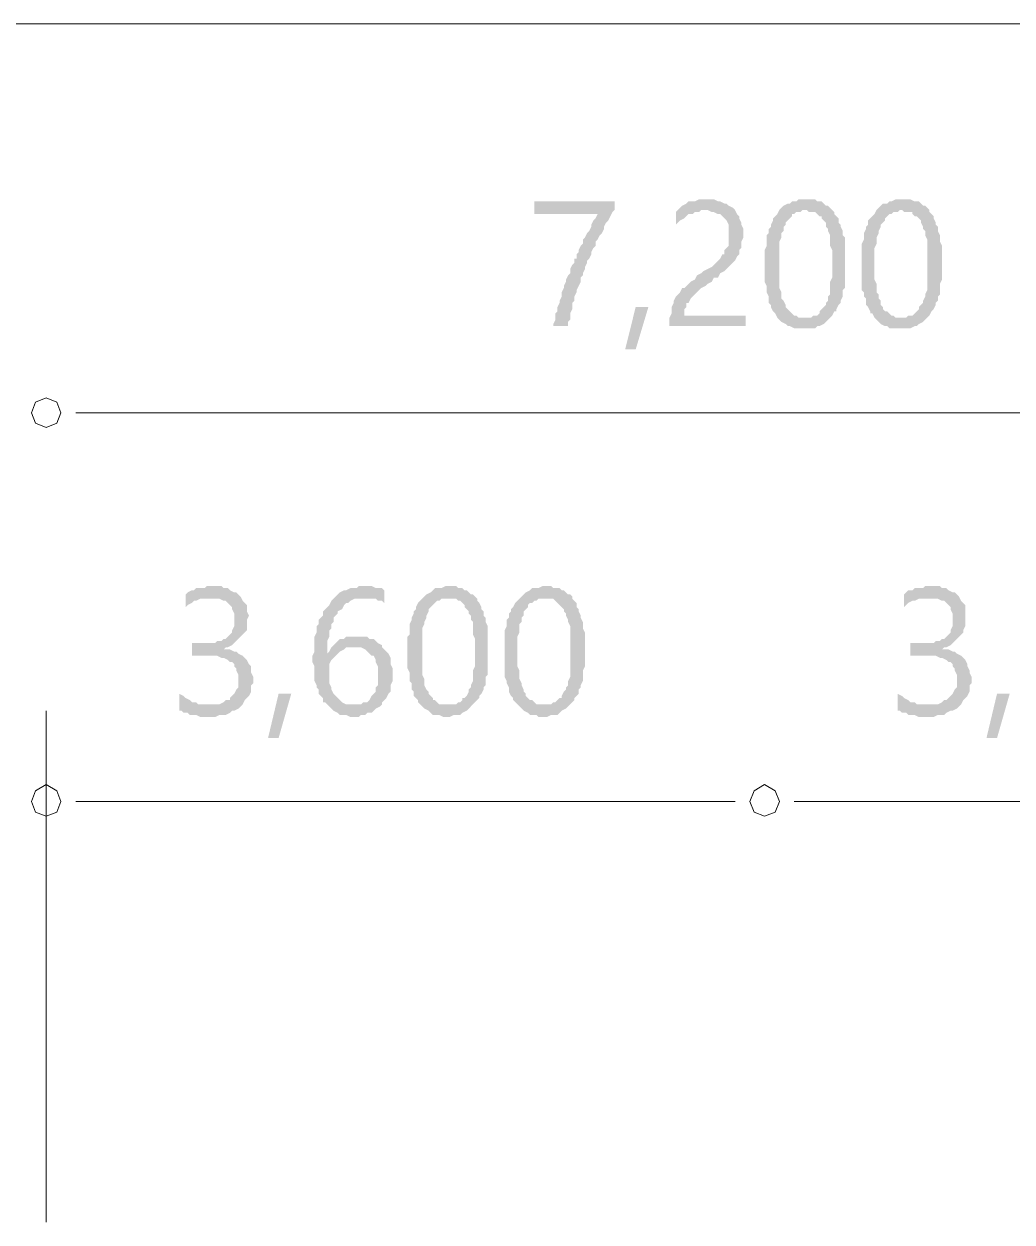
# Model space of a CAD drawing. Header units: millimetres. Extents: x -2246 to 101218, y 0 to 66109.
# Drawn here: x 54354 to 59306, y 54515 to 60521 of the extents above; entities that cross this region are included whole.
import ezdxf

# ---------------------------------------------------------------- set-up
doc = ezdxf.new("R2010")
doc.units = ezdxf.units.MM
doc.layers.add('PDF_솔리드 채우기', color=7, linetype='Continuous')
doc.layers.add('PDF_형상', color=7, linetype='Continuous')

msp = doc.modelspace()

# ---------------------------------------------------------------- hatches: boundary and pattern name
at = {"layer": 'PDF_솔리드 채우기', "transparency": 33554559}
for points in [[(57780.1, 59641.5), (57769.5, 59641.5), (57758.9, 59641.5), (57737.7, 59641.5), (57716.5, 59630.9), (57705.9, 59630.9), (57684.7, 59630.9), (57674.1, 59620.3), (57653, 59609.7), (57642.4, 59599.1), (57631.8, 59588.5), (57769.5, 59588.5), (57780.1, 59588.5), (57801.3, 59577.9), (57811.8, 59577.9), (57833, 59567.3), (57843.6, 59567.3), (57854.2, 59556.7), (57864.8, 59546.1), (57875.4, 59535.5), (57886, 59514.3), (57886, 59503.8), (57886, 59482.6), (57886, 59461.4), (57886, 59450.8), (57886, 59429.6), (57886, 59408.4), (57875.4, 59397.8), (57864.8, 59387.2), (57864.8, 59366.1), (57854.2, 59366.1), (57843.6, 59344.9), (57833, 59334.3), (57822.4, 59323.7), (57811.8, 59313.1), (57801.3, 59302.5), (57780.1, 59291.9), (57758.9, 59281.3), (57748.3, 59270.7), (57727.1, 59260.1), (57716.5, 59238.9), (57695.3, 59228.4), (57684.7, 59217.8), (57674.1, 59207.2), (57663.6, 59196.6), (57653, 59196.6), (57642.4, 59175.4), (57631.8, 59164.8), (57621.2, 59154.2), (57610.6, 59133), (57610.6, 59122.4), (57610.6, 59122.4), (57600, 59101.3), (57600, 59090.7), (57600, 59069.5), (57589.4, 59048.3), (57589.4, 59037.7), (57589.4, 59005.9), (57970.7, 59005.9), (57970.7, 59058.9), (57663.6, 59058.9), (57663.6, 59069.5), (57663.6, 59090.7), (57674.1, 59101.3), (57674.1, 59122.4), (57684.7, 59122.4), (57695.3, 59143.6), (57705.9, 59154.2), (57716.5, 59164.8), (57716.5, 59164.8), (57727.1, 59175.4), (57737.7, 59186), (57748.3, 59196.6), (57769.5, 59207.2), (57780.1, 59217.8), (57801.3, 59228.4), (57811.8, 59249.5), (57833, 59249.5), (57843.6, 59270.7), (57864.8, 59281.3), (57875.4, 59291.9), (57886, 59302.5), (57896.6, 59313.1), (57907.2, 59323.7), (57917.8, 59334.3), (57928.4, 59355.5), (57928.4, 59355.5), (57939, 59366.1), (57939, 59387.2), (57949.5, 59397.8), (57949.5, 59419), (57949.5, 59429.6), (57960.1, 59450.8), (57960.1, 59472), (57960.1, 59472), (57960.1, 59493.2), (57949.5, 59514.3), (57949.5, 59524.9), (57939, 59546.1), (57939, 59556.7), (57928.4, 59567.3), (57917.8, 59588.5), (57907.2, 59599.1), (57907.2, 59599.1), (57886, 59609.7), (57875.4, 59620.3), (57864.8, 59620.3), (57843.6, 59630.9), (57833, 59630.9), (57811.8, 59641.5), (57790.7, 59641.5)], [(58277.9, 59641.5), (58277.9, 59641.5), (58256.7, 59641.5), (58235.5, 59641.5), (58224.9, 59630.9), (58203.8, 59630.9), (58193.2, 59620.3), (58182.6, 59620.3), (58161.4, 59609.7), (58150.8, 59599.1), (58140.2, 59588.5), (58277.9, 59588.5), (58277.9, 59588.5), (58288.5, 59577.9), (58299.1, 59577.9), (58309.7, 59577.9), (58320.3, 59577.9), (58330.9, 59567.3), (58341.5, 59556.7), (58352, 59556.7), (58352, 59546.1), (58362.6, 59535.5), (58373.2, 59524.9), (58373.2, 59503.8), (58383.8, 59493.2), (58383.8, 59482.6), (58394.4, 59461.4), (58394.4, 59440.2), (58394.4, 59429.6), (58394.4, 59408.4), (58405, 59387.2), (58405, 59355.5), (58405, 59334.3), (58405, 59313.1), (58405, 59291.9), (58405, 59270.7), (58405, 59249.5), (58394.4, 59228.4), (58394.4, 59207.2), (58394.4, 59186), (58394.4, 59164.8), (58383.8, 59154.2), (58383.8, 59133), (58373.2, 59122.4), (58373.2, 59111.8), (58362.6, 59101.3), (58352, 59090.7), (58341.5, 59080.1), (58341.5, 59069.5), (58330.9, 59058.9), (58320.3, 59058.9), (58309.7, 59058.9), (58299.1, 59048.3), (58277.9, 59048.3), (58267.3, 59048.3), (58394.4, 59048.3), (58405, 59058.9), (58415.6, 59080.1), (58426.2, 59080.1), (58426.2, 59090.7), (58436.8, 59111.8), (58447.4, 59122.4), (58447.4, 59133), (58458, 59154.2), (58458, 59164.8), (58458, 59186), (58468.6, 59196.6), (58468.6, 59217.8), (58468.6, 59238.9), (58468.6, 59260.1), (58468.6, 59281.3), (58468.6, 59302.5), (58468.6, 59323.7), (58468.6, 59323.7), (58468.6, 59344.9), (58468.6, 59366.1), (58468.6, 59387.2), (58468.6, 59408.4), (58468.6, 59429.6), (58468.6, 59450.8), (58458, 59461.4), (58458, 59482.6), (58447.4, 59503.8), (58447.4, 59514.3), (58436.8, 59524.9), (58436.8, 59546.1), (58426.2, 59556.7), (58415.6, 59567.3), (58415.6, 59577.9), (58405, 59588.5), (58394.4, 59599.1), (58383.8, 59609.7), (58373.2, 59609.7), (58362.6, 59620.3), (58352, 59630.9), (58341.5, 59630.9), (58330.9, 59630.9), (58320.3, 59641.5), (58309.7, 59641.5), (58288.5, 59641.5)], [(58754.5, 59641.5), (58754.5, 59641.5), (58744, 59641.5), (58722.8, 59641.5), (58701.6, 59630.9), (58691, 59630.9), (58680.4, 59620.3), (58659.2, 59620.3), (58648.6, 59609.7), (58638, 59599.1), (58627.4, 59588.5), (58754.5, 59588.5), (58754.5, 59588.5), (58765.1, 59577.9), (58786.3, 59577.9), (58796.9, 59577.9), (58807.5, 59577.9), (58807.5, 59567.3), (58818.1, 59556.7), (58828.7, 59556.7), (58839.3, 59546.1), (58849.9, 59535.5), (58849.9, 59524.9), (58860.5, 59503.8), (58860.5, 59493.2), (58871.1, 59482.6), (58871.1, 59461.4), (58881.6, 59440.2), (58881.6, 59429.6), (58881.6, 59408.4), (58881.6, 59387.2), (58881.6, 59355.5), (58881.6, 59334.3), (58881.6, 59313.1), (58881.6, 59291.9), (58881.6, 59270.7), (58881.6, 59249.5), (58881.6, 59228.4), (58881.6, 59207.2), (58881.6, 59186), (58871.1, 59164.8), (58871.1, 59154.2), (58860.5, 59133), (58860.5, 59122.4), (58849.9, 59111.8), (58839.3, 59101.3), (58839.3, 59090.7), (58828.7, 59080.1), (58818.1, 59069.5), (58807.5, 59058.9), (58796.9, 59058.9), (58786.3, 59058.9), (58775.7, 59048.3), (58765.1, 59048.3), (58754.5, 59048.3), (58881.6, 59048.3), (58892.2, 59058.9), (58902.8, 59080.1), (58902.8, 59080.1), (58913.4, 59090.7), (58924, 59111.8), (58924, 59122.4), (58934.6, 59133), (58934.6, 59154.2), (58945.2, 59164.8), (58945.2, 59186), (58945.2, 59196.6), (58945.2, 59217.8), (58955.8, 59238.9), (58955.8, 59260.1), (58955.8, 59281.3), (58955.8, 59302.5), (58955.8, 59323.7), (58955.8, 59323.7), (58955.8, 59344.9), (58955.8, 59366.1), (58955.8, 59387.2), (58955.8, 59408.4), (58945.2, 59429.6), (58945.2, 59450.8), (58945.2, 59461.4), (58934.6, 59482.6), (58934.6, 59503.8), (58924, 59514.3), (58924, 59524.9), (58913.4, 59546.1), (58913.4, 59556.7), (58902.8, 59567.3), (58892.2, 59577.9), (58892.2, 59588.5), (58881.6, 59599.1), (58871.1, 59609.7), (58860.5, 59609.7), (58849.9, 59620.3), (58839.3, 59630.9), (58828.7, 59630.9), (58818.1, 59630.9), (58796.9, 59641.5), (58786.3, 59641.5), (58775.7, 59641.5)], [(57314, 59630.9), (56911.5, 59630.9), (56911.5, 59567.3), (57229.3, 59567.3), (57229.3, 59567.3), (57218.7, 59546.1), (57208.1, 59535.5), (57197.5, 59514.3), (57197.5, 59503.8), (57186.9, 59482.6), (57176.3, 59472), (57165.7, 59450.8), (57155.1, 59440.2), (57155.1, 59419), (57144.5, 59408.4), (57133.9, 59387.2), (57133.9, 59376.6), (57123.4, 59366.1), (57123.4, 59344.9), (57112.8, 59344.9), (57112.8, 59323.7), (57102.2, 59313.1), (57091.6, 59291.9), (57091.6, 59270.7), (57081, 59260.1), (57070.4, 59238.9), (57070.4, 59228.4), (57059.8, 59207.2), (57059.8, 59196.6), (57049.2, 59175.4), (57049.2, 59164.8), (57049.2, 59154.2), (57038.6, 59133), (57038.6, 59122.4), (57028, 59101.3), (57028, 59080.1), (57017.4, 59069.5), (57017.4, 59048.3), (57017.4, 59037.7), (57006.8, 59016.5), (57006.8, 59005.9), (57081, 59005.9), (57081, 59005.9), (57081, 59027.1), (57091.6, 59037.7), (57091.6, 59058.9), (57091.6, 59069.5), (57102.2, 59090.7), (57102.2, 59101.3), (57102.2, 59122.4), (57112.8, 59133), (57112.8, 59154.2), (57123.4, 59175.4), (57123.4, 59186), (57133.9, 59207.2), (57144.5, 59228.4), (57144.5, 59249.5), (57155.1, 59260.1), (57155.1, 59270.7), (57165.7, 59291.9), (57165.7, 59302.5), (57176.3, 59323.7), (57176.3, 59334.3), (57186.9, 59344.9), (57197.5, 59366.1), (57197.5, 59376.6), (57208.1, 59397.8), (57218.7, 59408.4), (57218.7, 59429.6), (57229.3, 59440.2), (57239.9, 59461.4), (57250.5, 59472), (57261, 59493.2), (57261, 59503.8), (57271.6, 59524.9), (57282.2, 59535.5), (57292.8, 59556.7), (57303.4, 59577.9), (57314, 59588.5)], [(57631.8, 59588.5), (57621.2, 59577.9), (57621.2, 59503.8), (57621.2, 59514.3), (57631.8, 59524.9), (57642.4, 59535.5), (57663.6, 59546.1), (57674.1, 59556.7), (57684.7, 59567.3), (57705.9, 59567.3), (57716.5, 59577.9), (57737.7, 59577.9), (57748.3, 59588.5), (57769.5, 59588.5)], [(58140.2, 59588.5), (58129.6, 59567.3), (58119, 59556.7), (58119, 59556.7), (58108.4, 59546.1), (58108.4, 59535.5), (58097.8, 59514.3), (58097.8, 59503.8), (58087.2, 59493.2), (58087.2, 59472), (58076.6, 59461.4), (58076.6, 59440.2), (58076.6, 59419), (58076.6, 59408.4), (58066.1, 59387.2), (58066.1, 59366.1), (58066.1, 59344.9), (58066.1, 59323.7), (58066.1, 59302.5), (58066.1, 59281.3), (58066.1, 59260.1), (58066.1, 59249.5), (58066.1, 59228.4), (58076.6, 59207.2), (58076.6, 59186), (58076.6, 59175.4), (58087.2, 59154.2), (58087.2, 59143.6), (58087.2, 59122.4), (58097.8, 59111.8), (58097.8, 59101.3), (58108.4, 59080.1), (58119, 59069.5), (58119, 59069.5), (58129.6, 59048.3), (58140.2, 59037.7), (58150.8, 59027.1), (58172, 59016.5), (58182.6, 59005.9), (58193.2, 59005.9), (58214.3, 58995.3), (58224.9, 58995.3), (58246.1, 58995.3), (58267.3, 58995.3), (58267.3, 58995.3), (58277.9, 58995.3), (58299.1, 58995.3), (58320.3, 58995.3), (58330.9, 59005.9), (58341.5, 59005.9), (58362.6, 59016.5), (58373.2, 59027.1), (58383.8, 59037.7), (58394.4, 59048.3), (58267.3, 59048.3), (58267.3, 59048.3), (58246.1, 59048.3), (58235.5, 59048.3), (58224.9, 59058.9), (58214.3, 59058.9), (58203.8, 59069.5), (58193.2, 59080.1), (58193.2, 59080.1), (58182.6, 59090.7), (58172, 59101.3), (58172, 59111.8), (58161.4, 59133), (58150.8, 59143.6), (58150.8, 59164.8), (58150.8, 59175.4), (58140.2, 59196.6), (58140.2, 59217.8), (58140.2, 59238.9), (58140.2, 59260.1), (58140.2, 59281.3), (58140.2, 59302.5), (58140.2, 59323.7), (58140.2, 59344.9), (58140.2, 59376.6), (58140.2, 59397.8), (58140.2, 59419), (58140.2, 59429.6), (58150.8, 59450.8), (58150.8, 59472), (58161.4, 59482.6), (58161.4, 59503.8), (58172, 59514.3), (58172, 59524.9), (58182.6, 59535.5), (58193.2, 59546.1), (58203.8, 59556.7), (58203.8, 59567.3), (58214.3, 59567.3), (58224.9, 59577.9), (58235.5, 59577.9), (58246.1, 59577.9), (58256.7, 59588.5), (58277.9, 59588.5)], [(58627.4, 59588.5), (58616.8, 59567.3), (58606.3, 59556.7), (58606.3, 59556.7), (58595.7, 59546.1), (58585.1, 59535.5), (58585.1, 59514.3), (58574.5, 59503.8), (58574.5, 59493.2), (58563.9, 59472), (58563.9, 59461.4), (58563.9, 59440.2), (58553.3, 59419), (58553.3, 59408.4), (58553.3, 59387.2), (58553.3, 59366.1), (58553.3, 59344.9), (58553.3, 59323.7), (58553.3, 59302.5), (58553.3, 59281.3), (58553.3, 59260.1), (58553.3, 59249.5), (58553.3, 59228.4), (58553.3, 59207.2), (58553.3, 59186), (58563.9, 59175.4), (58563.9, 59154.2), (58574.5, 59143.6), (58574.5, 59122.4), (58574.5, 59111.8), (58585.1, 59101.3), (58595.7, 59080.1), (58595.7, 59069.5), (58606.3, 59069.5), (58616.8, 59048.3), (58627.4, 59037.7), (58638, 59027.1), (58648.6, 59016.5), (58669.8, 59005.9), (58680.4, 59005.9), (58691, 58995.3), (58712.2, 58995.3), (58722.8, 58995.3), (58744, 58995.3), (58744, 58995.3), (58765.1, 58995.3), (58786.3, 58995.3), (58796.9, 58995.3), (58818.1, 59005.9), (58828.7, 59005.9), (58839.3, 59016.5), (58860.5, 59027.1), (58871.1, 59037.7), (58881.6, 59048.3), (58754.5, 59048.3), (58744, 59048.3), (58733.4, 59048.3), (58722.8, 59048.3), (58712.2, 59058.9), (58701.6, 59058.9), (58691, 59069.5), (58680.4, 59080.1), (58669.8, 59080.1), (58659.2, 59090.7), (58659.2, 59101.3), (58648.6, 59111.8), (58648.6, 59133), (58638, 59143.6), (58638, 59164.8), (58627.4, 59175.4), (58627.4, 59196.6), (58627.4, 59217.8), (58616.8, 59238.9), (58616.8, 59260.1), (58616.8, 59281.3), (58616.8, 59302.5), (58616.8, 59323.7), (58616.8, 59344.9), (58616.8, 59376.6), (58616.8, 59397.8), (58627.4, 59419), (58627.4, 59429.6), (58627.4, 59450.8), (58638, 59472), (58638, 59482.6), (58648.6, 59503.8), (58648.6, 59514.3), (58659.2, 59524.9), (58669.8, 59535.5), (58669.8, 59546.1), (58680.4, 59556.7), (58691, 59567.3), (58701.6, 59567.3), (58712.2, 59577.9), (58722.8, 59577.9), (58733.4, 59577.9), (58744, 59588.5), (58754.5, 59588.5)], [(55301.5, 57703.1), (55290.9, 57703.1), (55269.7, 57703.1), (55259.1, 57692.5), (55238, 57692.5), (55216.8, 57692.5), (55206.2, 57681.9), (55195.6, 57681.9), (55174.4, 57671.3), (55163.8, 57660.7), (55163.8, 57597.2), (55174.4, 57607.8), (55195.6, 57618.4), (55206.2, 57628.9), (55216.8, 57628.9), (55238, 57639.5), (55248.5, 57639.5), (55269.7, 57639.5), (55290.9, 57639.5), (55439.2, 57650.1), (55428.6, 57660.7), (55418, 57671.3), (55407.4, 57671.3), (55386.2, 57681.9), (55375.7, 57692.5), (55354.5, 57692.5), (55343.9, 57703.1), (55322.7, 57703.1)], [(56064.1, 57703.1), (56053.5, 57703.1), (56032.4, 57703.1), (56021.8, 57692.5), (56000.6, 57692.5), (55990, 57692.5), (55968.8, 57681.9), (55958.2, 57681.9), (55937, 57671.3), (55926.4, 57660.7), (55915.9, 57650.1), (56064.1, 57639.5), (56064.1, 57639.5), (56085.3, 57639.5), (56095.9, 57639.5), (56117.1, 57639.5), (56127.7, 57628.9), (56148.9, 57628.9), (56159.5, 57618.4), (56159.5, 57681.9), (56159.5, 57681.9), (56148.9, 57692.5), (56138.3, 57692.5), (56117.1, 57692.5), (56095.9, 57703.1), (56074.7, 57703.1)], [(56487.8, 57703.1), (56487.8, 57703.1), (56466.6, 57703.1), (56445.5, 57692.5), (56434.9, 57692.5), (56413.7, 57692.5), (56403.1, 57681.9), (56392.5, 57671.3), (56371.3, 57660.7), (56360.7, 57650.1), (56350.1, 57639.5), (56487.8, 57639.5), (56487.8, 57639.5), (56498.4, 57639.5), (56509, 57639.5), (56519.6, 57639.5), (56530.2, 57628.9), (56540.8, 57628.9), (56551.4, 57618.4), (56562, 57607.8), (56562, 57597.2), (56572.6, 57586.6), (56583.2, 57576), (56583.2, 57565.4), (56593.7, 57554.8), (56593.7, 57533.6), (56604.3, 57523), (56604.3, 57501.8), (56604.3, 57480.7), (56604.3, 57459.5), (56614.9, 57438.3), (56614.9, 57417.1), (56614.9, 57395.9), (56614.9, 57374.7), (56614.9, 57353.6), (56614.9, 57332.4), (56614.9, 57300.6), (56604.3, 57279.4), (56604.3, 57258.2), (56604.3, 57247.6), (56604.3, 57226.4), (56593.7, 57205.3), (56593.7, 57194.7), (56583.2, 57184.1), (56583.2, 57173.5), (56572.6, 57152.3), (56562, 57141.7), (56551.4, 57141.7), (56551.4, 57131.1), (56540.8, 57120.5), (56530.2, 57120.5), (56519.6, 57109.9), (56509, 57109.9), (56487.8, 57109.9), (56477.2, 57109.9), (56604.3, 57109.9), (56614.9, 57120.5), (56625.5, 57131.1), (56636.1, 57141.7), (56636.1, 57152.3), (56646.7, 57162.9), (56657.3, 57184.1), (56657.3, 57194.7), (56667.9, 57205.3), (56667.9, 57226.4), (56667.9, 57247.6), (56678.5, 57258.2), (56678.5, 57279.4), (56678.5, 57300.6), (56678.5, 57311.2), (56678.5, 57332.4), (56678.5, 57353.6), (56678.5, 57374.7), (56678.5, 57374.7), (56678.5, 57406.5), (56678.5, 57427.7), (56678.5, 57448.9), (56678.5, 57470.1), (56678.5, 57491.2), (56678.5, 57501.8), (56667.9, 57523), (56667.9, 57544.2), (56657.3, 57554.8), (56657.3, 57576), (56646.7, 57586.6), (56646.7, 57597.2), (56636.1, 57618.4), (56625.5, 57628.9), (56625.5, 57639.5), (56614.9, 57650.1), (56604.3, 57660.7), (56593.7, 57660.7), (56583.2, 57671.3), (56572.6, 57681.9), (56562, 57681.9), (56551.4, 57692.5), (56540.8, 57692.5), (56530.2, 57692.5), (56519.6, 57703.1), (56498.4, 57703.1)], [(56964.5, 57703.1), (56964.5, 57703.1), (56953.9, 57703.1), (56932.7, 57692.5), (56911.5, 57692.5), (56900.9, 57692.5), (56890.3, 57681.9), (56869.1, 57671.3), (56858.5, 57660.7), (56848, 57650.1), (56837.4, 57639.5), (56964.5, 57639.5), (56964.5, 57639.5), (56975.1, 57639.5), (56996.2, 57639.5), (57006.8, 57639.5), (57017.4, 57628.9), (57017.4, 57628.9), (57028, 57618.4), (57038.6, 57607.8), (57049.2, 57597.2), (57059.8, 57586.6), (57059.8, 57576), (57070.4, 57565.4), (57070.4, 57554.8), (57081, 57533.6), (57081, 57523), (57091.6, 57501.8), (57091.6, 57480.7), (57091.6, 57459.5), (57091.6, 57438.3), (57091.6, 57417.1), (57091.6, 57395.9), (57091.6, 57374.7), (57091.6, 57353.6), (57091.6, 57332.4), (57091.6, 57300.6), (57091.6, 57279.4), (57091.6, 57258.2), (57091.6, 57247.6), (57081, 57226.4), (57081, 57205.3), (57070.4, 57194.7), (57070.4, 57184.1), (57059.8, 57173.5), (57049.2, 57152.3), (57049.2, 57141.7), (57038.6, 57141.7), (57028, 57131.1), (57017.4, 57120.5), (57006.8, 57120.5), (56996.2, 57109.9), (56985.7, 57109.9), (56975.1, 57109.9), (56964.5, 57109.9), (57091.6, 57109.9), (57102.2, 57120.5), (57112.8, 57131.1), (57112.8, 57141.7), (57123.4, 57152.3), (57133.9, 57162.9), (57133.9, 57184.1), (57144.5, 57194.7), (57144.5, 57205.3), (57155.1, 57226.4), (57155.1, 57247.6), (57155.1, 57258.2), (57155.1, 57279.4), (57165.7, 57300.6), (57165.7, 57311.2), (57165.7, 57332.4), (57165.7, 57353.6), (57165.7, 57374.7), (57165.7, 57374.7), (57165.7, 57406.5), (57165.7, 57427.7), (57165.7, 57448.9), (57165.7, 57470.1), (57155.1, 57491.2), (57155.1, 57501.8), (57155.1, 57523), (57144.5, 57544.2), (57144.5, 57554.8), (57133.9, 57576), (57133.9, 57586.6), (57123.4, 57597.2), (57123.4, 57618.4), (57112.8, 57628.9), (57102.2, 57639.5), (57102.2, 57650.1), (57091.6, 57660.7), (57081, 57660.7), (57070.4, 57671.3), (57059.8, 57681.9), (57049.2, 57681.9), (57038.6, 57692.5), (57028, 57692.5), (57006.8, 57692.5), (56996.2, 57703.1), (56985.7, 57703.1)], [(58902.8, 57703.1), (58892.2, 57703.1), (58871.1, 57703.1), (58860.5, 57692.5), (58839.3, 57692.5), (58818.1, 57692.5), (58807.5, 57681.9), (58786.3, 57681.9), (58775.7, 57671.3), (58765.1, 57660.7), (58765.1, 57597.2), (58775.7, 57607.8), (58786.3, 57618.4), (58807.5, 57628.9), (58818.1, 57628.9), (58839.3, 57639.5), (58849.9, 57639.5), (58871.1, 57639.5), (58892.2, 57639.5), (59040.5, 57650.1), (59029.9, 57660.7), (59019.3, 57671.3), (59008.8, 57671.3), (58987.6, 57681.9), (58977, 57692.5), (58955.8, 57692.5), (58945.2, 57703.1), (58924, 57703.1)], [(55439.2, 57650.1), (55290.9, 57639.5), (55301.5, 57639.5), (55322.7, 57639.5), (55333.3, 57639.5), (55354.5, 57628.9), (55365.1, 57628.9), (55375.7, 57618.4), (55386.2, 57607.8), (55396.8, 57597.2), (55396.8, 57586.6), (55407.4, 57565.4), (55407.4, 57554.8), (55407.4, 57533.6), (55407.4, 57533.6), (55407.4, 57512.4), (55407.4, 57501.8), (55396.8, 57480.7), (55396.8, 57470.1), (55386.2, 57459.5), (55375.7, 57448.9), (55365.1, 57438.3), (55354.5, 57438.3), (55343.9, 57427.7), (55322.7, 57427.7), (55312.1, 57417.1), (55290.9, 57417.1), (55269.7, 57417.1), (55248.5, 57417.1), (55195.6, 57417.1), (55195.6, 57353.6), (55248.5, 57353.6), (55269.7, 57353.6), (55290.9, 57353.6), (55312.1, 57353.6), (55322.7, 57353.6), (55343.9, 57343), (55354.5, 57343), (55375.7, 57332.4), (55386.2, 57321.8), (55396.8, 57321.8), (55407.4, 57311.2), (55407.4, 57300.6), (55418, 57290), (55418, 57279.4), (55428.6, 57258.2), (55428.6, 57247.6), (55428.6, 57226.4), (55428.6, 57226.4), (55428.6, 57215.9), (55428.6, 57194.7), (55418, 57184.1), (55407.4, 57162.9), (55396.8, 57152.3), (55386.2, 57141.7), (55386.2, 57131.1), (55365.1, 57131.1), (55354.5, 57120.5), (55333.3, 57109.9), (55322.7, 57109.9), (55301.5, 57109.9), (55280.3, 57109.9), (55439.2, 57099.3), (55449.8, 57109.9), (55460.4, 57131.1), (55471, 57141.7), (55481.6, 57152.3), (55492.2, 57173.5), (55492.2, 57184.1), (55492.2, 57205.3), (55502.8, 57215.9), (55502.8, 57237), (55502.8, 57247.6), (55492.2, 57268.8), (55492.2, 57279.4), (55492.2, 57300.6), (55481.6, 57311.2), (55471, 57332.4), (55460.4, 57343), (55460.4, 57343), (55449.8, 57353.6), (55428.6, 57364.1), (55418, 57374.7), (55407.4, 57374.7), (55386.2, 57385.3), (55365.1, 57385.3), (55354.5, 57385.3), (55354.5, 57385.3), (55365.1, 57395.9), (55375.7, 57395.9), (55396.8, 57406.5), (55407.4, 57417.1), (55418, 57427.7), (55428.6, 57438.3), (55439.2, 57448.9), (55449.8, 57459.5), (55460.4, 57470.1), (55471, 57480.7), (55471, 57501.8), (55471, 57512.4), (55471, 57533.6), (55481.6, 57554.8), (55481.6, 57554.8), (55471, 57576), (55471, 57586.6), (55471, 57607.8), (55460.4, 57618.4), (55449.8, 57628.9)], [(55915.9, 57650.1), (55905.3, 57639.5), (55894.7, 57628.9), (55884.1, 57607.8), (55873.5, 57597.2), (55862.9, 57586.6), (55852.3, 57576), (55852.3, 57554.8), (55841.7, 57544.2), (55831.1, 57533.6), (55831.1, 57512.4), (55820.5, 57501.8), (55820.5, 57480.7), (55820.5, 57470.1), (55809.9, 57448.9), (55809.9, 57427.7), (55809.9, 57417.1), (55809.9, 57395.9), (55809.9, 57374.7), (55799.3, 57353.6), (55799.3, 57332.4), (55799.3, 57321.8), (55809.9, 57300.6), (55809.9, 57279.4), (55809.9, 57258.2), (55809.9, 57247.6), (55809.9, 57226.4), (55820.5, 57205.3), (55820.5, 57194.7), (55831.1, 57184.1), (55831.1, 57162.9), (55841.7, 57152.3), (55852.3, 57141.7), (55852.3, 57120.5), (55862.9, 57120.5), (55873.5, 57109.9), (56011.2, 57109.9), (56000.6, 57109.9), (55979.4, 57109.9), (55968.8, 57109.9), (55947.6, 57120.5), (55937, 57131.1), (55926.4, 57141.7), (55915.9, 57152.3), (55915.9, 57152.3), (55905.3, 57162.9), (55894.7, 57184.1), (55894.7, 57194.7), (55884.1, 57215.9), (55884.1, 57226.4), (55884.1, 57247.6), (55884.1, 57268.8), (55884.1, 57279.4), (55884.1, 57300.6), (55884.1, 57311.2), (55894.7, 57332.4), (55905.3, 57343), (55915.9, 57353.6), (55873.5, 57364.1), (55873.5, 57364.1), (55873.5, 57385.3), (55873.5, 57406.5), (55873.5, 57427.7), (55884.1, 57448.9), (55884.1, 57459.5), (55884.1, 57480.7), (55894.7, 57491.2), (55894.7, 57512.4), (55905.3, 57523), (55905.3, 57544.2), (55915.9, 57554.8), (55926.4, 57565.4), (55926.4, 57576), (55947.6, 57586.6), (55958.2, 57607.8), (55968.8, 57618.4), (55979.4, 57618.4), (55990, 57628.9), (56011.2, 57639.5), (56021.8, 57639.5), (56043, 57639.5), (56064.1, 57639.5)], [(56350.1, 57639.5), (56339.5, 57628.9), (56328.9, 57618.4), (56328.9, 57618.4), (56318.4, 57597.2), (56318.4, 57586.6), (56307.8, 57576), (56307.8, 57565.4), (56297.2, 57544.2), (56297.2, 57533.6), (56286.6, 57512.4), (56286.6, 57501.8), (56286.6, 57480.7), (56286.6, 57459.5), (56276, 57448.9), (56276, 57427.7), (56276, 57406.5), (56276, 57385.3), (56276, 57364.1), (56276, 57343), (56276, 57321.8), (56276, 57300.6), (56276, 57290), (56286.6, 57268.8), (56286.6, 57247.6), (56286.6, 57226.4), (56297.2, 57215.9), (56297.2, 57194.7), (56297.2, 57184.1), (56307.8, 57173.5), (56307.8, 57152.3), (56318.4, 57141.7), (56328.9, 57131.1), (56328.9, 57120.5), (56339.5, 57109.9), (56350.1, 57099.3), (56360.7, 57088.7), (56381.9, 57078.2), (56392.5, 57067.6), (56403.1, 57057), (56424.3, 57057), (56434.9, 57057), (56456, 57046.4), (56477.2, 57046.4), (56477.2, 57046.4), (56487.8, 57046.4), (56509, 57057), (56530.2, 57057), (56540.8, 57057), (56551.4, 57067.6), (56572.6, 57078.2), (56583.2, 57088.7), (56593.7, 57099.3), (56604.3, 57109.9), (56477.2, 57109.9), (56477.2, 57109.9), (56456, 57109.9), (56445.5, 57109.9), (56434.9, 57109.9), (56424.3, 57120.5), (56413.7, 57131.1), (56403.1, 57131.1), (56403.1, 57141.7), (56392.5, 57152.3), (56381.9, 57162.9), (56381.9, 57173.5), (56371.3, 57184.1), (56360.7, 57205.3), (56360.7, 57215.9), (56360.7, 57237), (56350.1, 57258.2), (56350.1, 57279.4), (56350.1, 57300.6), (56350.1, 57321.8), (56350.1, 57343), (56350.1, 57364.1), (56350.1, 57385.3), (56350.1, 57406.5), (56350.1, 57427.7), (56350.1, 57448.9), (56350.1, 57470.1), (56350.1, 57491.2), (56360.7, 57512.4), (56360.7, 57523), (56371.3, 57544.2), (56371.3, 57554.8), (56381.9, 57576), (56381.9, 57586.6), (56392.5, 57597.2), (56403.1, 57607.8), (56413.7, 57618.4), (56413.7, 57618.4), (56424.3, 57628.9), (56434.9, 57628.9), (56445.5, 57639.5), (56456, 57639.5), (56466.6, 57639.5), (56487.8, 57639.5)], [(56837.4, 57639.5), (56826.8, 57628.9), (56816.2, 57618.4), (56816.2, 57618.4), (56805.6, 57597.2), (56795, 57586.6), (56795, 57576), (56784.4, 57565.4), (56784.4, 57544.2), (56773.8, 57533.6), (56773.8, 57512.4), (56773.8, 57501.8), (56763.2, 57480.7), (56763.2, 57459.5), (56763.2, 57448.9), (56763.2, 57427.7), (56763.2, 57406.5), (56763.2, 57385.3), (56763.2, 57364.1), (56763.2, 57343), (56763.2, 57321.8), (56763.2, 57300.6), (56763.2, 57290), (56763.2, 57268.8), (56763.2, 57247.6), (56773.8, 57226.4), (56773.8, 57215.9), (56784.4, 57194.7), (56784.4, 57184.1), (56784.4, 57173.5), (56795, 57152.3), (56805.6, 57141.7), (56805.6, 57131.1), (56816.2, 57120.5), (56826.8, 57109.9), (56837.4, 57099.3), (56848, 57088.7), (56858.5, 57078.2), (56879.7, 57067.6), (56890.3, 57057), (56900.9, 57057), (56922.1, 57057), (56932.7, 57046.4), (56953.9, 57046.4), (56953.9, 57046.4), (56975.1, 57046.4), (56996.2, 57057), (57006.8, 57057), (57028, 57057), (57038.6, 57067.6), (57049.2, 57078.2), (57070.4, 57088.7), (57081, 57099.3), (57091.6, 57109.9), (56964.5, 57109.9), (56953.9, 57109.9), (56943.3, 57109.9), (56932.7, 57109.9), (56922.1, 57109.9), (56911.5, 57120.5), (56900.9, 57131.1), (56890.3, 57131.1), (56879.7, 57141.7), (56869.1, 57152.3), (56869.1, 57162.9), (56858.5, 57173.5), (56858.5, 57184.1), (56848, 57205.3), (56848, 57215.9), (56837.4, 57237), (56837.4, 57258.2), (56837.4, 57279.4), (56826.8, 57300.6), (56826.8, 57321.8), (56826.8, 57343), (56826.8, 57364.1), (56826.8, 57385.3), (56826.8, 57406.5), (56826.8, 57427.7), (56826.8, 57448.9), (56837.4, 57470.1), (56837.4, 57491.2), (56837.4, 57512.4), (56848, 57523), (56848, 57544.2), (56858.5, 57554.8), (56858.5, 57576), (56869.1, 57586.6), (56879.7, 57597.2), (56879.7, 57607.8), (56890.3, 57618.4), (56900.9, 57618.4), (56911.5, 57628.9), (56922.1, 57628.9), (56932.7, 57639.5), (56943.3, 57639.5), (56953.9, 57639.5), (56964.5, 57639.5)], [(59040.5, 57650.1), (58892.2, 57639.5), (58902.8, 57639.5), (58924, 57639.5), (58934.6, 57639.5), (58955.8, 57628.9), (58966.4, 57628.9), (58977, 57618.4), (58987.6, 57607.8), (58998.2, 57597.2), (58998.2, 57586.6), (59008.8, 57565.4), (59008.8, 57554.8), (59008.8, 57533.6), (59008.8, 57533.6), (59008.8, 57512.4), (59008.8, 57501.8), (58998.2, 57480.7), (58998.2, 57470.1), (58987.6, 57459.5), (58977, 57448.9), (58966.4, 57438.3), (58955.8, 57438.3), (58945.2, 57427.7), (58924, 57427.7), (58913.4, 57417.1), (58892.2, 57417.1), (58871.1, 57417.1), (58849.9, 57417.1), (58796.9, 57417.1), (58796.9, 57353.6), (58849.9, 57353.6), (58871.1, 57353.6), (58892.2, 57353.6), (58913.4, 57353.6), (58924, 57353.6), (58945.2, 57343), (58955.8, 57343), (58977, 57332.4), (58987.6, 57321.8), (58998.2, 57321.8), (59008.8, 57311.2), (59008.8, 57300.6), (59019.3, 57290), (59019.3, 57279.4), (59029.9, 57258.2), (59029.9, 57247.6), (59029.9, 57226.4), (59029.9, 57226.4), (59029.9, 57215.9), (59029.9, 57194.7), (59019.3, 57184.1), (59008.8, 57162.9), (58998.2, 57152.3), (58987.6, 57141.7), (58977, 57131.1), (58966.4, 57131.1), (58955.8, 57120.5), (58934.6, 57109.9), (58924, 57109.9), (58902.8, 57109.9), (58881.6, 57109.9), (59040.5, 57099.3), (59051.1, 57109.9), (59061.7, 57131.1), (59072.3, 57141.7), (59082.9, 57152.3), (59093.5, 57173.5), (59093.5, 57184.1), (59093.5, 57205.3), (59104.1, 57215.9), (59104.1, 57237), (59104.1, 57247.6), (59093.5, 57268.8), (59093.5, 57279.4), (59082.9, 57300.6), (59082.9, 57311.2), (59072.3, 57332.4), (59061.7, 57343), (59061.7, 57343), (59051.1, 57353.6), (59029.9, 57364.1), (59019.3, 57374.7), (59008.8, 57374.7), (58987.6, 57385.3), (58966.4, 57385.3), (58955.8, 57385.3), (58955.8, 57385.3), (58966.4, 57395.9), (58977, 57395.9), (58998.2, 57406.5), (59008.8, 57417.1), (59019.3, 57427.7), (59029.9, 57438.3), (59040.5, 57448.9), (59051.1, 57459.5), (59061.7, 57470.1), (59061.7, 57480.7), (59072.3, 57501.8), (59072.3, 57512.4), (59072.3, 57533.6), (59072.3, 57554.8), (59072.3, 57554.8), (59072.3, 57576), (59072.3, 57586.6), (59072.3, 57607.8), (59061.7, 57618.4), (59051.1, 57628.9)], [(56021.8, 57448.9), (56000.6, 57448.9), (55990, 57448.9), (55968.8, 57448.9), (55958.2, 57438.3), (55937, 57438.3), (55926.4, 57427.7), (55915.9, 57417.1), (55905.3, 57406.5), (55894.7, 57395.9), (55884.1, 57374.7), (55873.5, 57364.1), (55873.5, 57364.1), (55915.9, 57353.6), (55926.4, 57364.1), (55937, 57374.7), (55958.2, 57385.3), (55968.8, 57395.9), (55990, 57395.9), (56011.2, 57395.9), (56148.9, 57395.9), (56148.9, 57406.5), (56127.7, 57417.1), (56117.1, 57427.7), (56106.5, 57438.3), (56085.3, 57438.3), (56074.7, 57448.9), (56053.5, 57448.9), (56043, 57448.9)], [(56148.9, 57395.9), (56011.2, 57395.9), (56011.2, 57395.9), (56021.8, 57395.9), (56043, 57395.9), (56064.1, 57385.3), (56074.7, 57374.7), (56085.3, 57364.1), (56095.9, 57353.6), (56106.5, 57353.6), (56117.1, 57332.4), (56117.1, 57321.8), (56127.7, 57300.6), (56127.7, 57290), (56127.7, 57268.8), (56127.7, 57247.6), (56127.7, 57247.6), (56127.7, 57226.4), (56127.7, 57205.3), (56117.1, 57194.7), (56117.1, 57173.5), (56106.5, 57162.9), (56095.9, 57152.3), (56095.9, 57152.3), (56085.3, 57131.1), (56074.7, 57120.5), (56053.5, 57120.5), (56043, 57109.9), (56021.8, 57109.9), (56011.2, 57109.9), (55873.5, 57109.9), (55884.1, 57099.3), (55894.7, 57088.7), (55905.3, 57078.2), (55926.4, 57067.6), (55937, 57057), (55947.6, 57057), (55968.8, 57057), (55990, 57046.4), (56000.6, 57046.4), (56011.2, 57046.4), (56032.4, 57046.4), (56043, 57057), (56064.1, 57057), (56074.7, 57067.6), (56095.9, 57067.6), (56106.5, 57078.2), (56117.1, 57088.7), (56138.3, 57099.3), (56148.9, 57109.9), (56148.9, 57120.5), (56159.5, 57131.1), (56170.1, 57141.7), (56180.7, 57162.9), (56191.2, 57173.5), (56191.2, 57184.1), (56191.2, 57205.3), (56201.8, 57226.4), (56201.8, 57237), (56201.8, 57258.2), (56201.8, 57279.4), (56201.8, 57290), (56191.2, 57311.2), (56191.2, 57332.4), (56191.2, 57343), (56180.7, 57364.1), (56170.1, 57374.7), (56159.5, 57385.3)], [(55132, 57162.9), (55132, 57078.2), (55142.6, 57078.2), (55153.2, 57067.6), (55174.4, 57067.6), (55185, 57057), (55206.2, 57057), (55216.8, 57057), (55238, 57046.4), (55259.1, 57046.4), (55280.3, 57046.4), (55301.5, 57046.4), (55312.1, 57046.4), (55333.3, 57057), (55354.5, 57057), (55365.1, 57057), (55386.2, 57067.6), (55396.8, 57078.2), (55407.4, 57078.2), (55428.6, 57088.7), (55439.2, 57099.3), (55439.2, 57099.3), (55280.3, 57109.9), (55280.3, 57109.9), (55259.1, 57109.9), (55248.5, 57109.9), (55227.4, 57109.9), (55216.8, 57120.5), (55195.6, 57120.5), (55185, 57131.1), (55163.8, 57141.7), (55153.2, 57152.3)], [(58733.4, 57162.9), (58733.4, 57078.2), (58744, 57078.2), (58754.5, 57067.6), (58775.7, 57067.6), (58786.3, 57057), (58807.5, 57057), (58818.1, 57057), (58839.3, 57046.4), (58860.5, 57046.4), (58881.6, 57046.4), (58892.2, 57046.4), (58913.4, 57046.4), (58934.6, 57057), (58945.2, 57057), (58966.4, 57057), (58977, 57067.6), (58998.2, 57078.2), (59008.8, 57078.2), (59029.9, 57088.7), (59040.5, 57099.3), (59040.5, 57099.3), (58881.6, 57109.9), (58881.6, 57109.9), (58860.5, 57109.9), (58849.9, 57109.9), (58828.7, 57109.9), (58818.1, 57120.5), (58796.9, 57120.5), (58786.3, 57131.1), (58765.1, 57141.7), (58754.5, 57152.3)]]:
    msp.add_hatch(color=256, dxfattribs=at).paths.add_polyline_path(points)

# ---------------------------------------------------------------- linework, layer by layer
at = {"layer": 'PDF_솔리드 채우기', "lineweight": 5, "transparency": 33554559}
for points in [[(57483.5, 59101.3), (57419.9, 58889.4), (57419.9, 59101.3), (57367, 58889.4)], [(55693.4, 57162.9), (55629.9, 56940.5), (55629.9, 57162.9), (55576.9, 56940.5)], [(59294.7, 57162.9), (59231.2, 56940.5), (59231.2, 57162.9), (59178.2, 56940.5)]]:
    msp.add_solid(points, dxfattribs=at)
at = {"layer": 'PDF_형상', "lineweight": 5}
for points in [[(11407.7, 60520.6), (11556, 60520.6), (90170.8, 60520.6), (90319.1, 60520.6)], [(54613, 58571.6), (54761.3, 58571.6), (61370.8, 58571.6), (61519.1, 58571.6)], [(54613, 56622.7), (54761.3, 56622.7), (57769.5, 56622.7), (57917.8, 56622.7)], [(58214.3, 56622.7), (58362.6, 56622.7), (61370.8, 56622.7), (61519.1, 56622.7)]]:
    msp.add_lwpolyline(points, dxfattribs=at)
for points in [[(54390.6, 58571.6), (54411.8, 58518.7), (54464.7, 58497.5), (54517.7, 58518.7), (54538.9, 58571.6), (54517.7, 58624.6), (54464.7, 58645.8), (54411.8, 58624.6)], [(54538.9, 58571.6), (54517.7, 58624.6), (54464.7, 58645.8), (54411.8, 58624.6), (54390.6, 58571.6), (54411.8, 58518.7), (54464.7, 58497.5), (54517.7, 58518.7)], [(54464.7, 57078.2), (54464.7, 54514.9)], [(54538.9, 56622.7), (54517.7, 56675.7), (54464.7, 56707.4), (54411.8, 56675.7), (54390.6, 56622.7), (54411.8, 56569.7), (54464.7, 56548.6), (54517.7, 56569.7)], [(54390.6, 56622.7), (54411.8, 56569.7), (54464.7, 56548.6), (54517.7, 56569.7), (54538.9, 56622.7), (54517.7, 56675.7), (54464.7, 56707.4), (54411.8, 56675.7)], [(57991.9, 56622.7), (58013.1, 56569.7), (58066.1, 56548.6), (58119, 56569.7), (58140.2, 56622.7), (58119, 56675.7), (58066.1, 56707.4), (58013.1, 56675.7)], [(58140.2, 56622.7), (58119, 56675.7), (58066.1, 56707.4), (58013.1, 56675.7), (57991.9, 56622.7), (58013.1, 56569.7), (58066.1, 56548.6), (58119, 56569.7)]]:
    msp.add_lwpolyline(points, close=True, dxfattribs=at)

doc.saveas('drawing.dxf')
